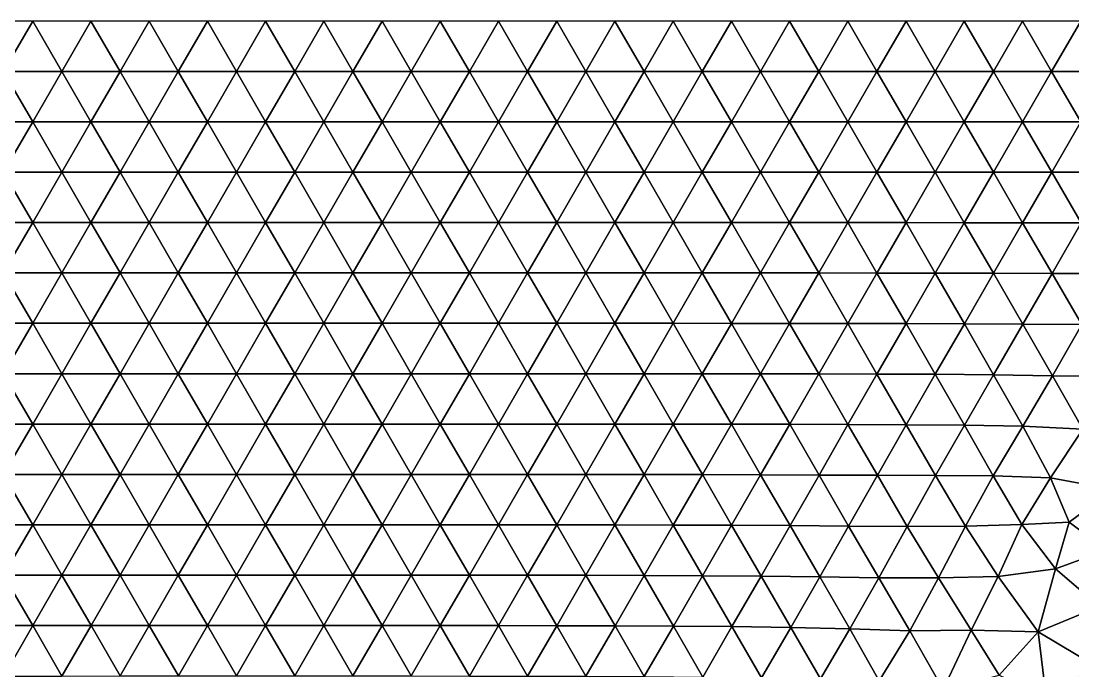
# Model space of a CAD drawing. Header units: metres. Extents: x 2 to 72, y -280 to 0.
# Drawn here: x 9.56 to 13.173, y -2.235 to 0 of the extents above; entities that cross this region are included whole.
import ezdxf

# ---------------------------------------------------------------- set-up
doc = ezdxf.new("R2010")
doc.units = ezdxf.units.M

msp = doc.modelspace()

# ---------------------------------------------------------------- linework, layer by layer
at = {"layer": 'layer', "color": 0}
for points in [[(9.6, 0), (9.4, 0), (9.5, -0.1732)], [(9.7, -0.1732), (9.6, 0), (9.5, -0.1732)], [(9.8, 0), (9.6, 0), (9.7, -0.1732)], [(9.9, -0.1732), (9.8, 0), (9.7, -0.1732)], [(10, 0), (9.8, 0), (9.9, -0.1732)], [(10.1, -0.1732), (10, 0), (9.9, -0.1732)], [(10.2, 0), (10, 0), (10.1, -0.1732)], [(10.3, -0.1732), (10.2, 0), (10.1, -0.1732)], [(10.4, 0), (10.2, 0), (10.3, -0.1732)], [(10.5, -0.1732), (10.4, 0), (10.3, -0.1732)], [(10.6, 0), (10.4, 0), (10.5, -0.1732)], [(10.7, -0.1732), (10.6, 0), (10.5, -0.1732)], [(10.8, 0), (10.6, 0), (10.7, -0.1732)], [(10.9, -0.1732), (10.8, 0), (10.7, -0.1732)], [(11, 0), (10.8, 0), (10.9, -0.1732)], [(11.1, -0.1732), (11, 0), (10.9, -0.1732)], [(11.2, 0), (11, 0), (11.1, -0.1732)], [(11.3, -0.1732), (11.2, 0), (11.1, -0.1732)], [(11.4, 0), (11.2, 0), (11.3, -0.1732)], [(11.5, -0.1732), (11.4, 0), (11.3, -0.1732)], [(11.6, 0), (11.4, 0), (11.5, -0.1732)], [(11.7, -0.17321), (11.6, 0), (11.5, -0.1732)], [(11.8, 0), (11.6, 0), (11.7, -0.17321)], [(11.9, -0.17321), (11.8, 0), (11.7, -0.17321)], [(12, 0), (11.8, 0), (11.9, -0.17321)], [(12.1, -0.17321), (12, 0), (11.9, -0.17321)], [(12.2, 0), (12, 0), (12.1, -0.17321)], [(12.3, -0.17322), (12.2, 0), (12.1, -0.17321)], [(12.4, 0), (12.2, 0), (12.3, -0.17322)], [(12.5, -0.17322), (12.4, 0), (12.3, -0.17322)], [(12.6, 0), (12.4, 0), (12.5, -0.17322)], [(12.7, -0.17324), (12.6, 0), (12.5, -0.17322)], [(12.8, 0), (12.6, 0), (12.7, -0.17324)], [(12.9001, -0.17327), (12.8, 0), (12.7, -0.17324)], [(13, 0), (12.8, 0), (12.9001, -0.17327)], [(13.1001, -0.1733), (13, 0), (12.9001, -0.17327)], [(13.2, 0), (13, 0), (13.1001, -0.1733)], [(13.3003, -0.17336), (13.2, 0), (13.1001, -0.1733)], [(9.6, -0.34641), (9.5, -0.1732), (9.4, -0.34641)], [(9.7, -0.1732), (9.5, -0.1732), (9.6, -0.34641)], [(9.8, -0.34641), (9.7, -0.1732), (9.6, -0.34641)], [(9.9, -0.1732), (9.7, -0.1732), (9.8, -0.34641)], [(10, -0.34641), (9.9, -0.1732), (9.8, -0.34641)], [(10.1, -0.1732), (9.9, -0.1732), (10, -0.34641)], [(10.2, -0.34641), (10.1, -0.1732), (10, -0.34641)], [(10.3, -0.1732), (10.1, -0.1732), (10.2, -0.34641)], [(10.4, -0.34641), (10.3, -0.1732), (10.2, -0.34641)], [(10.5, -0.1732), (10.3, -0.1732), (10.4, -0.34641)], [(10.6, -0.34641), (10.5, -0.1732), (10.4, -0.34641)], [(10.7, -0.1732), (10.5, -0.1732), (10.6, -0.34641)], [(10.8, -0.34641), (10.7, -0.1732), (10.6, -0.34641)], [(10.9, -0.1732), (10.7, -0.1732), (10.8, -0.34641)], [(11, -0.34641), (10.9, -0.1732), (10.8, -0.34641)], [(11.1, -0.1732), (10.9, -0.1732), (11, -0.34641)], [(11.2, -0.34641), (11.1, -0.1732), (11, -0.34641)], [(11.3, -0.1732), (11.1, -0.1732), (11.2, -0.34641)], [(11.4, -0.34641), (11.3, -0.1732), (11.2, -0.34641)], [(11.5, -0.1732), (11.3, -0.1732), (11.4, -0.34641)], [(11.6, -0.34641), (11.5, -0.1732), (11.4, -0.34641)], [(11.7, -0.17321), (11.5, -0.1732), (11.6, -0.34641)], [(11.8, -0.34641), (11.7, -0.17321), (11.6, -0.34641)], [(11.9, -0.17321), (11.7, -0.17321), (11.8, -0.34641)], [(12, -0.34642), (11.9, -0.17321), (11.8, -0.34641)], [(12.1, -0.17321), (11.9, -0.17321), (12, -0.34642)], [(12.2, -0.34643), (12.1, -0.17321), (12, -0.34642)], [(12.3, -0.17322), (12.1, -0.17321), (12.2, -0.34643)], [(12.4, -0.34644), (12.3, -0.17322), (12.2, -0.34643)], [(12.5, -0.17322), (12.3, -0.17322), (12.4, -0.34644)], [(12.6, -0.34648), (12.5, -0.17322), (12.4, -0.34644)], [(12.7, -0.17324), (12.5, -0.17322), (12.6, -0.34648)], [(12.8001, -0.34653), (12.7, -0.17324), (12.6, -0.34648)], [(12.9001, -0.17327), (12.7, -0.17324), (12.8001, -0.34653)], [(13.0002, -0.34659), (12.9001, -0.17327), (12.8001, -0.34653)], [(13.1001, -0.1733), (12.9001, -0.17327), (13.0002, -0.34659)], [(13.2004, -0.34667), (13.1001, -0.1733), (13.0002, -0.34659)], [(13.3003, -0.17336), (13.1001, -0.1733), (13.2004, -0.34667)], [(9.6, -0.34641), (9.4, -0.34641), (9.5, -0.51962)], [(9.7, -0.51962), (9.6, -0.34641), (9.5, -0.51962)], [(9.8, -0.34641), (9.6, -0.34641), (9.7, -0.51962)], [(9.9, -0.51962), (9.8, -0.34641), (9.7, -0.51962)], [(10, -0.34641), (9.8, -0.34641), (9.9, -0.51962)], [(10.1, -0.51962), (10, -0.34641), (9.9, -0.51962)], [(10.2, -0.34641), (10, -0.34641), (10.1, -0.51962)], [(10.3, -0.51962), (10.2, -0.34641), (10.1, -0.51962)], [(10.4, -0.34641), (10.2, -0.34641), (10.3, -0.51962)], [(10.5, -0.51962), (10.4, -0.34641), (10.3, -0.51962)], [(10.6, -0.34641), (10.4, -0.34641), (10.5, -0.51962)], [(10.7, -0.51962), (10.6, -0.34641), (10.5, -0.51962)], [(10.8, -0.34641), (10.6, -0.34641), (10.7, -0.51962)], [(10.9, -0.51962), (10.8, -0.34641), (10.7, -0.51962)], [(11, -0.34641), (10.8, -0.34641), (10.9, -0.51962)], [(11.1, -0.51962), (11, -0.34641), (10.9, -0.51962)], [(11.2, -0.34641), (11, -0.34641), (11.1, -0.51962)], [(11.3, -0.51962), (11.2, -0.34641), (11.1, -0.51962)], [(11.4, -0.34641), (11.2, -0.34641), (11.3, -0.51962)], [(11.5, -0.51962), (11.4, -0.34641), (11.3, -0.51962)], [(11.6, -0.34641), (11.4, -0.34641), (11.5, -0.51962)], [(11.7, -0.51962), (11.6, -0.34641), (11.5, -0.51962)], [(11.8, -0.34641), (11.6, -0.34641), (11.7, -0.51962)], [(11.9, -0.51963), (11.8, -0.34641), (11.7, -0.51962)], [(12, -0.34642), (11.8, -0.34641), (11.9, -0.51963)], [(12.1, -0.51964), (12, -0.34642), (11.9, -0.51963)], [(12.2, -0.34643), (12, -0.34642), (12.1, -0.51964)], [(12.3, -0.51966), (12.2, -0.34643), (12.1, -0.51964)], [(12.4, -0.34644), (12.2, -0.34643), (12.3, -0.51966)], [(12.5, -0.51971), (12.4, -0.34644), (12.3, -0.51966)], [(12.6, -0.34648), (12.4, -0.34644), (12.5, -0.51971)], [(12.7001, -0.5198), (12.6, -0.34648), (12.5, -0.51971)], [(12.8001, -0.34653), (12.6, -0.34648), (12.7001, -0.5198)], [(12.9002, -0.51993), (12.8001, -0.34653), (12.7001, -0.5198)], [(13.0002, -0.34659), (12.8001, -0.34653), (12.9002, -0.51993)], [(13.1005, -0.52006), (13.0002, -0.34659), (12.9002, -0.51993)], [(13.2004, -0.34667), (13.0002, -0.34659), (13.1005, -0.52006)], [(13.301, -0.52016), (13.2004, -0.34667), (13.1005, -0.52006)], [(9.6, -0.69282), (9.5, -0.51962), (9.4, -0.69282)], [(9.7, -0.51962), (9.5, -0.51962), (9.6, -0.69282)], [(9.8, -0.69282), (9.7, -0.51962), (9.6, -0.69282)], [(9.9, -0.51962), (9.7, -0.51962), (9.8, -0.69282)], [(10, -0.69282), (9.9, -0.51962), (9.8, -0.69282)], [(10.1, -0.51962), (9.9, -0.51962), (10, -0.69282)], [(10.2, -0.69282), (10.1, -0.51962), (10, -0.69282)], [(10.3, -0.51962), (10.1, -0.51962), (10.2, -0.69282)], [(10.4, -0.69282), (10.3, -0.51962), (10.2, -0.69282)], [(10.5, -0.51962), (10.3, -0.51962), (10.4, -0.69282)], [(10.6, -0.69282), (10.5, -0.51962), (10.4, -0.69282)], [(10.7, -0.51962), (10.5, -0.51962), (10.6, -0.69282)], [(10.8, -0.69282), (10.7, -0.51962), (10.6, -0.69282)], [(10.9, -0.51962), (10.7, -0.51962), (10.8, -0.69282)], [(11, -0.69282), (10.9, -0.51962), (10.8, -0.69282)], [(11.1, -0.51962), (10.9, -0.51962), (11, -0.69282)], [(11.2, -0.69282), (11.1, -0.51962), (11, -0.69282)], [(11.3, -0.51962), (11.1, -0.51962), (11.2, -0.69282)], [(11.4, -0.69282), (11.3, -0.51962), (11.2, -0.69282)], [(11.5, -0.51962), (11.3, -0.51962), (11.4, -0.69282)], [(11.6, -0.69283), (11.5, -0.51962), (11.4, -0.69282)], [(11.7, -0.51962), (11.5, -0.51962), (11.6, -0.69283)], [(11.8, -0.69283), (11.7, -0.51962), (11.6, -0.69283)], [(11.9, -0.51963), (11.7, -0.51962), (11.8, -0.69283)], [(12, -0.69285), (11.9, -0.51963), (11.8, -0.69283)], [(12.1, -0.51964), (11.9, -0.51963), (12, -0.69285)], [(12.2, -0.69289), (12.1, -0.51964), (12, -0.69285)], [(12.3, -0.51966), (12.1, -0.51964), (12.2, -0.69289)], [(12.4, -0.69296), (12.3, -0.51966), (12.2, -0.69289)], [(12.5, -0.51971), (12.3, -0.51966), (12.4, -0.69296)], [(12.6001, -0.69309), (12.5, -0.51971), (12.4, -0.69296)], [(12.7001, -0.5198), (12.5, -0.51971), (12.6001, -0.69309)], [(12.8002, -0.69332), (12.7001, -0.5198), (12.6001, -0.69309)], [(12.9002, -0.51993), (12.7001, -0.5198), (12.8002, -0.69332)], [(13.0007, -0.69359), (12.9002, -0.51993), (12.8002, -0.69332)], [(13.1005, -0.52006), (12.9002, -0.51993), (13.0007, -0.69359)], [(13.2014, -0.69375), (13.1005, -0.52006), (13.0007, -0.69359)], [(13.301, -0.52016), (13.1005, -0.52006), (13.2014, -0.69375)], [(9.6, -0.69282), (9.4, -0.69282), (9.5, -0.86603)], [(9.7, -0.86603), (9.6, -0.69282), (9.5, -0.86603)], [(9.8, -0.69282), (9.6, -0.69282), (9.7, -0.86603)], [(9.9, -0.86603), (9.8, -0.69282), (9.7, -0.86603)], [(10, -0.69282), (9.8, -0.69282), (9.9, -0.86603)], [(10.1, -0.86603), (10, -0.69282), (9.9, -0.86603)], [(10.2, -0.69282), (10, -0.69282), (10.1, -0.86603)], [(10.3, -0.86603), (10.2, -0.69282), (10.1, -0.86603)], [(10.4, -0.69282), (10.2, -0.69282), (10.3, -0.86603)], [(10.5, -0.86603), (10.4, -0.69282), (10.3, -0.86603)], [(10.6, -0.69282), (10.4, -0.69282), (10.5, -0.86603)], [(10.7, -0.86603), (10.6, -0.69282), (10.5, -0.86603)], [(10.8, -0.69282), (10.6, -0.69282), (10.7, -0.86603)], [(10.9, -0.86603), (10.8, -0.69282), (10.7, -0.86603)], [(11, -0.69282), (10.8, -0.69282), (10.9, -0.86603)], [(11.1, -0.86603), (11, -0.69282), (10.9, -0.86603)], [(11.2, -0.69282), (11, -0.69282), (11.1, -0.86603)], [(11.3, -0.86603), (11.2, -0.69282), (11.1, -0.86603)], [(11.4, -0.69282), (11.2, -0.69282), (11.3, -0.86603)], [(11.5, -0.86603), (11.4, -0.69282), (11.3, -0.86603)], [(11.6, -0.69283), (11.4, -0.69282), (11.5, -0.86603)], [(11.7, -0.86605), (11.6, -0.69283), (11.5, -0.86603)], [(11.8, -0.69283), (11.6, -0.69283), (11.7, -0.86605)], [(11.9, -0.86607), (11.8, -0.69283), (11.7, -0.86605)], [(12, -0.69285), (11.8, -0.69283), (11.9, -0.86607)], [(12.1, -0.86612), (12, -0.69285), (11.9, -0.86607)], [(12.2, -0.69289), (12, -0.69285), (12.1, -0.86612)], [(12.3, -0.86621), (12.2, -0.69289), (12.1, -0.86612)], [(12.4, -0.69296), (12.2, -0.69289), (12.3, -0.86621)], [(12.5001, -0.86639), (12.4, -0.69296), (12.3, -0.86621)], [(12.6001, -0.69309), (12.4, -0.69296), (12.5001, -0.86639)], [(12.7002, -0.86673), (12.6001, -0.69309), (12.5001, -0.86639)], [(12.8002, -0.69332), (12.6001, -0.69309), (12.7002, -0.86673)], [(12.9007, -0.86727), (12.8002, -0.69332), (12.7002, -0.86673)], [(13.0007, -0.69359), (12.8002, -0.69332), (12.9007, -0.86727)], [(13.1017, -0.86779), (13.0007, -0.69359), (12.9007, -0.86727)], [(13.2014, -0.69375), (13.0007, -0.69359), (13.1017, -0.86779)], [(13.3032, -0.86773), (13.2014, -0.69375), (13.1017, -0.86779)], [(9.6, -1.03923), (9.5, -0.86603), (9.4, -1.03923)], [(9.7, -0.86603), (9.5, -0.86603), (9.6, -1.03923)], [(9.8, -1.03923), (9.7, -0.86603), (9.6, -1.03923)], [(9.9, -0.86603), (9.7, -0.86603), (9.8, -1.03923)], [(10, -1.03923), (9.9, -0.86603), (9.8, -1.03923)], [(10.1, -0.86603), (9.9, -0.86603), (10, -1.03923)], [(10.2, -1.03923), (10.1, -0.86603), (10, -1.03923)], [(10.3, -0.86603), (10.1, -0.86603), (10.2, -1.03923)], [(10.4, -1.03923), (10.3, -0.86603), (10.2, -1.03923)], [(10.5, -0.86603), (10.3, -0.86603), (10.4, -1.03923)], [(10.6, -1.03923), (10.5, -0.86603), (10.4, -1.03923)], [(10.7, -0.86603), (10.5, -0.86603), (10.6, -1.03923)], [(10.8, -1.03923), (10.7, -0.86603), (10.6, -1.03923)], [(10.9, -0.86603), (10.7, -0.86603), (10.8, -1.03923)], [(11, -1.03923), (10.9, -0.86603), (10.8, -1.03923)], [(11.1, -0.86603), (10.9, -0.86603), (11, -1.03923)], [(11.2, -1.03923), (11.1, -0.86603), (11, -1.03923)], [(11.3, -0.86603), (11.1, -0.86603), (11.2, -1.03923)], [(11.4, -1.03924), (11.3, -0.86603), (11.2, -1.03923)], [(11.5, -0.86603), (11.3, -0.86603), (11.4, -1.03924)], [(11.6, -1.03926), (11.5, -0.86603), (11.4, -1.03924)], [(11.7, -0.86605), (11.5, -0.86603), (11.6, -1.03926)], [(11.8, -1.03929), (11.7, -0.86605), (11.6, -1.03926)], [(11.9, -0.86607), (11.7, -0.86605), (11.8, -1.03929)], [(12, -1.03936), (11.9, -0.86607), (11.8, -1.03929)], [(12.1, -0.86612), (11.9, -0.86607), (12, -1.03936)], [(12.2001, -1.03949), (12.1, -0.86612), (12, -1.03936)], [(12.3, -0.86621), (12.1, -0.86612), (12.2001, -1.03949)], [(12.4001, -1.03971), (12.3, -0.86621), (12.2001, -1.03949)], [(12.5001, -0.86639), (12.3, -0.86621), (12.4001, -1.03971)], [(12.6002, -1.04013), (12.5001, -0.86639), (12.4001, -1.03971)], [(12.7002, -0.86673), (12.5001, -0.86639), (12.6002, -1.04013)], [(12.8005, -1.04094), (12.7002, -0.86673), (12.6002, -1.04013)], [(12.9007, -0.86727), (12.7002, -0.86673), (12.8005, -1.04094)], [(13.0017, -1.04222), (12.9007, -0.86727), (12.8005, -1.04094)], [(13.1017, -0.86779), (12.9007, -0.86727), (13.0017, -1.04222)], [(13.2042, -1.04313), (13.1017, -0.86779), (13.0017, -1.04222)], [(13.3032, -0.86773), (13.1017, -0.86779), (13.2042, -1.04313)], [(9.6, -1.03923), (9.4, -1.03923), (9.5, -1.21244)], [(9.7, -1.21244), (9.6, -1.03923), (9.5, -1.21244)], [(9.8, -1.03923), (9.6, -1.03923), (9.7, -1.21244)], [(9.9, -1.21244), (9.8, -1.03923), (9.7, -1.21244)], [(10, -1.03923), (9.8, -1.03923), (9.9, -1.21244)], [(10.1, -1.21244), (10, -1.03923), (9.9, -1.21244)], [(10.2, -1.03923), (10, -1.03923), (10.1, -1.21244)], [(10.3, -1.21244), (10.2, -1.03923), (10.1, -1.21244)], [(10.4, -1.03923), (10.2, -1.03923), (10.3, -1.21244)], [(10.5, -1.21244), (10.4, -1.03923), (10.3, -1.21244)], [(10.6, -1.03923), (10.4, -1.03923), (10.5, -1.21244)], [(10.7, -1.21244), (10.6, -1.03923), (10.5, -1.21244)], [(10.8, -1.03923), (10.6, -1.03923), (10.7, -1.21244)], [(10.9, -1.21244), (10.8, -1.03923), (10.7, -1.21244)], [(11, -1.03923), (10.8, -1.03923), (10.9, -1.21244)], [(11.1, -1.21244), (11, -1.03923), (10.9, -1.21244)], [(11.2, -1.03923), (11, -1.03923), (11.1, -1.21244)], [(11.3, -1.21245), (11.2, -1.03923), (11.1, -1.21244)], [(11.4, -1.03924), (11.2, -1.03923), (11.3, -1.21245)], [(11.5, -1.21247), (11.4, -1.03924), (11.3, -1.21245)], [(11.6, -1.03926), (11.4, -1.03924), (11.5, -1.21247)], [(11.7, -1.21252), (11.6, -1.03926), (11.5, -1.21247)], [(11.8, -1.03929), (11.6, -1.03926), (11.7, -1.21252)], [(11.9001, -1.21262), (11.8, -1.03929), (11.7, -1.21252)], [(12, -1.03936), (11.8, -1.03929), (11.9001, -1.21262)], [(12.1001, -1.21279), (12, -1.03936), (11.9001, -1.21262)], [(12.2001, -1.03949), (12, -1.03936), (12.1001, -1.21279)], [(12.3002, -1.21309), (12.2001, -1.03949), (12.1001, -1.21279)], [(12.4001, -1.03971), (12.2001, -1.03949), (12.3002, -1.21309)], [(12.5002, -1.21356), (12.4001, -1.03971), (12.3002, -1.21309)], [(12.6002, -1.04013), (12.4001, -1.03971), (12.5002, -1.21356)], [(12.7003, -1.21444), (12.6002, -1.04013), (12.5002, -1.21356)], [(12.8005, -1.04094), (12.6002, -1.04013), (12.7003, -1.21444)], [(12.901, -1.21628), (12.8005, -1.04094), (12.7003, -1.21444)], [(13.0017, -1.04222), (12.8005, -1.04094), (12.901, -1.21628)], [(13.1037, -1.21948), (13.0017, -1.04222), (12.901, -1.21628)], [(13.2042, -1.04313), (13.0017, -1.04222), (13.1037, -1.21948)], [(13.3099, -1.22103), (13.2042, -1.04313), (13.1037, -1.21948)], [(9.6, -1.38564), (9.5, -1.21244), (9.4, -1.38564)], [(9.7, -1.21244), (9.5, -1.21244), (9.6, -1.38564)], [(9.8, -1.38564), (9.7, -1.21244), (9.6, -1.38564)], [(9.9, -1.21244), (9.7, -1.21244), (9.8, -1.38564)], [(10, -1.38564), (9.9, -1.21244), (9.8, -1.38564)], [(10.1, -1.21244), (9.9, -1.21244), (10, -1.38564)], [(10.2, -1.38564), (10.1, -1.21244), (10, -1.38564)], [(10.3, -1.21244), (10.1, -1.21244), (10.2, -1.38564)], [(10.4, -1.38564), (10.3, -1.21244), (10.2, -1.38564)], [(10.5, -1.21244), (10.3, -1.21244), (10.4, -1.38564)], [(10.6, -1.38564), (10.5, -1.21244), (10.4, -1.38564)], [(10.7, -1.21244), (10.5, -1.21244), (10.6, -1.38564)], [(10.8, -1.38564), (10.7, -1.21244), (10.6, -1.38564)], [(10.9, -1.21244), (10.7, -1.21244), (10.8, -1.38564)], [(11, -1.38565), (10.9, -1.21244), (10.8, -1.38564)], [(11.1, -1.21244), (10.9, -1.21244), (11, -1.38565)], [(11.2, -1.38566), (11.1, -1.21244), (11, -1.38565)], [(11.3, -1.21245), (11.1, -1.21244), (11.2, -1.38566)], [(11.4, -1.38568), (11.3, -1.21245), (11.2, -1.38566)], [(11.5, -1.21247), (11.3, -1.21245), (11.4, -1.38568)], [(11.6, -1.38575), (11.5, -1.21247), (11.4, -1.38568)], [(11.7, -1.21252), (11.5, -1.21247), (11.6, -1.38575)], [(11.8001, -1.38588), (11.7, -1.21252), (11.6, -1.38575)], [(11.9001, -1.21262), (11.7, -1.21252), (11.8001, -1.38588)], [(12.0002, -1.38612), (11.9001, -1.21262), (11.8001, -1.38588)], [(12.1001, -1.21279), (11.9001, -1.21262), (12.0002, -1.38612)], [(12.2004, -1.38653), (12.1001, -1.21279), (12.0002, -1.38612)], [(12.3002, -1.21309), (12.1001, -1.21279), (12.2004, -1.38653)], [(12.4006, -1.38712), (12.3002, -1.21309), (12.2004, -1.38653)], [(12.5002, -1.21356), (12.3002, -1.21309), (12.4006, -1.38712)], [(12.6006, -1.38793), (12.5002, -1.21356), (12.4006, -1.38712)], [(12.7003, -1.21444), (12.5002, -1.21356), (12.6006, -1.38793)], [(12.8004, -1.38941), (12.7003, -1.21444), (12.6006, -1.38793)], [(12.901, -1.21628), (12.7003, -1.21444), (12.8004, -1.38941)], [(13.0009, -1.39336), (12.901, -1.21628), (12.8004, -1.38941)], [(13.1037, -1.21948), (12.901, -1.21628), (13.0009, -1.39336)], [(13.2072, -1.40308), (13.1037, -1.21948), (13.0009, -1.39336)], [(13.3099, -1.22103), (13.1037, -1.21948), (13.2072, -1.40308)], [(9.6, -1.38564), (9.4, -1.38564), (9.50001, -1.55885)], [(9.70001, -1.55885), (9.6, -1.38564), (9.50001, -1.55885)], [(9.8, -1.38564), (9.6, -1.38564), (9.70001, -1.55885)], [(9.90001, -1.55885), (9.8, -1.38564), (9.70001, -1.55885)], [(10, -1.38564), (9.8, -1.38564), (9.90001, -1.55885)], [(10.1, -1.55885), (10, -1.38564), (9.90001, -1.55885)], [(10.2, -1.38564), (10, -1.38564), (10.1, -1.55885)], [(10.3, -1.55885), (10.2, -1.38564), (10.1, -1.55885)], [(10.4, -1.38564), (10.2, -1.38564), (10.3, -1.55885)], [(10.5, -1.55885), (10.4, -1.38564), (10.3, -1.55885)], [(10.6, -1.38564), (10.4, -1.38564), (10.5, -1.55885)], [(10.7, -1.55885), (10.6, -1.38564), (10.5, -1.55885)], [(10.8, -1.38564), (10.6, -1.38564), (10.7, -1.55885)], [(10.9, -1.55885), (10.8, -1.38564), (10.7, -1.55885)], [(11, -1.38565), (10.8, -1.38564), (10.9, -1.55885)], [(11.1, -1.55886), (11, -1.38565), (10.9, -1.55885)], [(11.2, -1.38566), (11, -1.38565), (11.1, -1.55886)], [(11.3, -1.5589), (11.2, -1.38566), (11.1, -1.55886)], [(11.4, -1.38568), (11.2, -1.38566), (11.3, -1.5589)], [(11.5001, -1.55897), (11.4, -1.38568), (11.3, -1.5589)], [(11.6, -1.38575), (11.4, -1.38568), (11.5001, -1.55897)], [(11.7001, -1.55914), (11.6, -1.38575), (11.5001, -1.55897)], [(11.8001, -1.38588), (11.6, -1.38575), (11.7001, -1.55914)], [(11.9003, -1.55947), (11.8001, -1.38588), (11.7001, -1.55914)], [(12.0002, -1.38612), (11.8001, -1.38588), (11.9003, -1.55947)], [(12.1006, -1.56004), (12.0002, -1.38612), (11.9003, -1.55947)], [(12.2004, -1.38653), (12.0002, -1.38612), (12.1006, -1.56004)], [(12.3011, -1.56087), (12.2004, -1.38653), (12.1006, -1.56004)], [(12.4006, -1.38712), (12.2004, -1.38653), (12.3011, -1.56087)], [(12.5016, -1.56182), (12.4006, -1.38712), (12.3011, -1.56087)], [(12.6006, -1.38793), (12.4006, -1.38712), (12.5016, -1.56182)], [(12.7016, -1.5626), (12.6006, -1.38793), (12.5016, -1.56182)], [(12.8004, -1.38941), (12.6006, -1.38793), (12.7016, -1.5626)], [(12.8998, -1.56372), (12.8004, -1.38941), (12.7016, -1.5626)], [(13.0009, -1.39336), (12.8004, -1.38941), (12.8998, -1.56372)], [(13.0958, -1.57064), (13.0009, -1.39336), (12.8998, -1.56372)], [(13.2072, -1.40308), (13.0009, -1.39336), (13.0958, -1.57064)], [(13.3116, -1.61113), (13.2072, -1.40308), (13.0958, -1.57064)], [(9.60002, -1.73207), (9.50001, -1.55885), (9.40002, -1.73207)], [(9.70001, -1.55885), (9.50001, -1.55885), (9.60002, -1.73207)], [(9.80002, -1.73207), (9.70001, -1.55885), (9.60002, -1.73207)], [(9.90001, -1.55885), (9.70001, -1.55885), (9.80002, -1.73207)], [(10, -1.73206), (9.90001, -1.55885), (9.80002, -1.73207)], [(10.1, -1.55885), (9.90001, -1.55885), (10, -1.73206)], [(10.2, -1.73206), (10.1, -1.55885), (10, -1.73206)], [(10.3, -1.55885), (10.1, -1.55885), (10.2, -1.73206)], [(10.4, -1.73206), (10.3, -1.55885), (10.2, -1.73206)], [(10.5, -1.55885), (10.3, -1.55885), (10.4, -1.73206)], [(10.6, -1.73206), (10.5, -1.55885), (10.4, -1.73206)], [(10.7, -1.55885), (10.5, -1.55885), (10.6, -1.73206)], [(10.8, -1.73206), (10.7, -1.55885), (10.6, -1.73206)], [(10.9, -1.55885), (10.7, -1.55885), (10.8, -1.73206)], [(11, -1.73207), (10.9, -1.55885), (10.8, -1.73206)], [(11.1, -1.55886), (10.9, -1.55885), (11, -1.73207)], [(11.2, -1.73211), (11.1, -1.55886), (11, -1.73207)], [(11.3, -1.5589), (11.1, -1.55886), (11.2, -1.73211)], [(11.4001, -1.7322), (11.3, -1.5589), (11.2, -1.73211)], [(11.5001, -1.55897), (11.3, -1.5589), (11.4001, -1.7322)], [(11.6001, -1.7324), (11.5001, -1.55897), (11.4001, -1.7322)], [(11.7001, -1.55914), (11.5001, -1.55897), (11.6001, -1.7324)], [(11.8004, -1.73281), (11.7001, -1.55914), (11.6001, -1.7324)], [(11.9003, -1.55947), (11.7001, -1.55914), (11.8004, -1.73281)], [(12.0008, -1.73356), (11.9003, -1.55947), (11.8004, -1.73281)], [(12.1006, -1.56004), (11.9003, -1.55947), (12.0008, -1.73356)], [(12.2016, -1.73476), (12.1006, -1.56004), (12.0008, -1.73356)], [(12.3011, -1.56087), (12.1006, -1.56004), (12.2016, -1.73476)], [(12.4029, -1.73632), (12.3011, -1.56087), (12.2016, -1.73476)], [(12.5016, -1.56182), (12.3011, -1.56087), (12.4029, -1.73632)], [(12.6044, -1.73743), (12.5016, -1.56182), (12.4029, -1.73632)], [(12.7016, -1.5626), (12.5016, -1.56182), (12.6044, -1.73743)], [(12.8047, -1.73653), (12.7016, -1.5626), (12.6044, -1.73743)], [(12.8998, -1.56372), (12.7016, -1.5626), (12.8047, -1.73653)], [(12.998, -1.73107), (12.8998, -1.56372), (12.8047, -1.73653)], [(13.0958, -1.57064), (12.8998, -1.56372), (12.998, -1.73107)], [(13.0958, -1.57064), (12.998, -1.73107), (13.1604, -1.72302)], [(13.3116, -1.61113), (13.0958, -1.57064), (13.1604, -1.72302)], [(13.2883, -1.81906), (13.3116, -1.61113), (13.1604, -1.72302)], [(9.60002, -1.73207), (9.40002, -1.73207), (9.50005, -1.90529)], [(9.70005, -1.90529), (9.60002, -1.73207), (9.50005, -1.90529)], [(9.80002, -1.73207), (9.60002, -1.73207), (9.70005, -1.90529)], [(9.90005, -1.90528), (9.80002, -1.73207), (9.70005, -1.90529)], [(10, -1.73206), (9.80002, -1.73207), (9.90005, -1.90528)], [(10.1001, -1.90528), (10, -1.73206), (9.90005, -1.90528)], [(10.2, -1.73206), (10, -1.73206), (10.1001, -1.90528)], [(10.3, -1.90528), (10.2, -1.73206), (10.1001, -1.90528)], [(10.4, -1.73206), (10.2, -1.73206), (10.3, -1.90528)], [(10.5, -1.90527), (10.4, -1.73206), (10.3, -1.90528)], [(10.6, -1.73206), (10.4, -1.73206), (10.5, -1.90527)], [(10.7, -1.90527), (10.6, -1.73206), (10.5, -1.90527)], [(10.8, -1.73206), (10.6, -1.73206), (10.7, -1.90527)], [(10.9, -1.90528), (10.8, -1.73206), (10.7, -1.90527)], [(11, -1.73207), (10.8, -1.73206), (10.9, -1.90528)], [(11.1, -1.90532), (11, -1.73207), (10.9, -1.90528)], [(11.2, -1.73211), (11, -1.73207), (11.1, -1.90532)], [(11.3, -1.90541), (11.2, -1.73211), (11.1, -1.90532)], [(11.4001, -1.7322), (11.2, -1.73211), (11.3, -1.90541)], [(11.5001, -1.90564), (11.4001, -1.7322), (11.3, -1.90541)], [(11.6001, -1.7324), (11.4001, -1.7322), (11.5001, -1.90564)], [(11.7004, -1.90613), (11.6001, -1.7324), (11.5001, -1.90564)], [(11.8004, -1.73281), (11.6001, -1.7324), (11.7004, -1.90613)], [(11.9009, -1.90703), (11.8004, -1.73281), (11.7004, -1.90613)], [(12.0008, -1.73356), (11.8004, -1.73281), (11.9009, -1.90703)], [(12.1019, -1.90856), (12.0008, -1.73356), (11.9009, -1.90703)], [(12.2016, -1.73476), (12.0008, -1.73356), (12.1019, -1.90856)], [(12.998, -1.73107), (12.8047, -1.73653), (12.9167, -1.91004)], [(13.113, -1.88285), (12.998, -1.73107), (12.9167, -1.91004)], [(13.1604, -1.72302), (12.998, -1.73107), (13.113, -1.88285)], [(13.2883, -1.81906), (13.1604, -1.72302), (13.113, -1.88285)], [(12.3037, -1.9109), (12.2016, -1.73476), (12.1019, -1.90856)], [(12.4029, -1.73632), (12.2016, -1.73476), (12.3037, -1.9109)], [(12.5067, -1.91386), (12.4029, -1.73632), (12.3037, -1.9109)], [(12.6044, -1.73743), (12.4029, -1.73632), (12.5067, -1.91386)], [(12.7112, -1.91468), (12.6044, -1.73743), (12.5067, -1.91386)], [(12.8047, -1.73653), (12.6044, -1.73743), (12.7112, -1.91468)], [(12.9167, -1.91004), (12.8047, -1.73653), (12.7112, -1.91468)], [(13.2648, -2.01234), (13.2883, -1.81906), (13.113, -1.88285)], [(9.60011, -2.07853), (9.50005, -1.90529), (9.4001, -2.07854)], [(9.70005, -1.90529), (9.50005, -1.90529), (9.60011, -2.07853)], [(9.80012, -2.07852), (9.70005, -1.90529), (9.60011, -2.07853)], [(9.90005, -1.90528), (9.70005, -1.90529), (9.80012, -2.07852)], [(10.0001, -2.07851), (9.90005, -1.90528), (9.80012, -2.07852)], [(10.1001, -1.90528), (9.90005, -1.90528), (10.0001, -2.07851)], [(10.2001, -2.07851), (10.1001, -1.90528), (10.0001, -2.07851)], [(10.3, -1.90528), (10.1001, -1.90528), (10.2001, -2.07851)], [(10.4001, -2.0785), (10.3, -1.90528), (10.2001, -2.07851)], [(10.5, -1.90527), (10.3, -1.90528), (10.4001, -2.0785)], [(10.6001, -2.0785), (10.5, -1.90527), (10.4001, -2.0785)], [(10.7, -1.90527), (10.5, -1.90527), (10.6001, -2.0785)], [(10.8001, -2.0785), (10.7, -1.90527), (10.6001, -2.0785)], [(10.9, -1.90528), (10.7, -1.90527), (10.8001, -2.0785)], [(11, -2.07853), (10.9, -1.90528), (10.8001, -2.0785)], [(11.1, -1.90532), (10.9, -1.90528), (11, -2.07853)], [(11.2, -2.07862), (11.1, -1.90532), (11, -2.07853)], [(11.3, -1.90541), (11.1, -1.90532), (11.2, -2.07862)], [(11.4001, -2.07886), (11.3, -1.90541), (11.2, -2.07862)], [(11.5001, -1.90564), (11.3, -1.90541), (11.4001, -2.07886)], [(11.6003, -2.07941), (11.5001, -1.90564), (11.4001, -2.07886)], [(11.7004, -1.90613), (11.5001, -1.90564), (11.6003, -2.07941)], [(11.8009, -2.08045), (11.7004, -1.90613), (11.6003, -2.07941)], [(11.9009, -1.90703), (11.7004, -1.90613), (11.8009, -2.08045)], [(12.002, -2.08218), (11.9009, -1.90703), (11.8009, -2.08045)], [(12.1019, -1.90856), (11.9009, -1.90703), (12.002, -2.08218)], [(12.2038, -2.08485), (12.1019, -1.90856), (12.002, -2.08218)], [(12.3037, -1.9109), (12.1019, -1.90856), (12.2038, -2.08485)], [(12.4067, -2.08913), (12.3037, -1.9109), (12.2038, -2.08485)], [(12.5067, -1.91386), (12.3037, -1.9109), (12.4067, -2.08913)], [(12.6136, -2.09634), (12.5067, -1.91386), (12.4067, -2.08913)], [(12.7112, -1.91468), (12.5067, -1.91386), (12.6136, -2.09634)], [(12.8234, -2.09474), (12.7112, -1.91468), (12.6136, -2.09634)], [(12.9167, -1.91004), (12.7112, -1.91468), (12.8234, -2.09474)], [(13.0536, -2.09957), (12.9167, -1.91004), (12.8234, -2.09474)], [(13.0536, -2.09957), (13.113, -1.88285), (12.9167, -1.91004)], [(13.0536, -2.09957), (13.2648, -2.01234), (13.113, -1.88285)], [(13.2559, -2.2198), (13.2648, -2.01234), (13.0536, -2.09957)], [(9.60011, -2.07853), (9.4001, -2.07854), (9.50023, -2.25183)], [(9.70025, -2.25181), (9.60011, -2.07853), (9.50023, -2.25183)], [(9.80012, -2.07852), (9.60011, -2.07853), (9.70025, -2.25181)], [(9.90025, -2.25178), (9.80012, -2.07852), (9.70025, -2.25181)], [(10.0001, -2.07851), (9.80012, -2.07852), (9.90025, -2.25178)], [(10.1002, -2.25176), (10.0001, -2.07851), (9.90025, -2.25178)], [(10.2001, -2.07851), (10.0001, -2.07851), (10.1002, -2.25176)], [(10.3002, -2.25175), (10.2001, -2.07851), (10.1002, -2.25176)], [(10.4001, -2.0785), (10.2001, -2.07851), (10.3002, -2.25175)], [(10.5002, -2.25174), (10.4001, -2.0785), (10.3002, -2.25175)], [(10.6001, -2.0785), (10.4001, -2.0785), (10.5002, -2.25174)], [(10.7001, -2.25174), (10.6001, -2.0785), (10.5002, -2.25174)], [(10.8001, -2.0785), (10.6001, -2.0785), (10.7001, -2.25174)], [(10.9001, -2.25175), (10.8001, -2.0785), (10.7001, -2.25174)], [(11, -2.07853), (10.8001, -2.0785), (10.9001, -2.25175)], [(11.1001, -2.25182), (11, -2.07853), (10.9001, -2.25175)], [(11.2, -2.07862), (11, -2.07853), (11.1001, -2.25182)], [(11.3001, -2.25205), (11.2, -2.07862), (11.1001, -2.25182)], [(11.4001, -2.07886), (11.2, -2.07862), (11.3001, -2.25205)], [(11.5002, -2.25262), (11.4001, -2.07886), (11.3001, -2.25205)], [(11.6003, -2.07941), (11.4001, -2.07886), (11.5002, -2.25262)], [(11.7007, -2.25378), (11.6003, -2.07941), (11.5002, -2.25262)], [(11.8009, -2.08045), (11.6003, -2.07941), (11.7007, -2.25378)], [(11.9019, -2.25577), (11.8009, -2.08045), (11.7007, -2.25378)], [(12.002, -2.08218), (11.8009, -2.08045), (11.9019, -2.25577)], [(12.1038, -2.25851), (12.002, -2.08218), (11.9019, -2.25577)], [(12.2038, -2.08485), (12.002, -2.08218), (12.1038, -2.25851)], [(12.306, -2.26208), (12.2038, -2.08485), (12.1038, -2.25851)], [(12.4067, -2.08913), (12.2038, -2.08485), (12.306, -2.26208)], [(12.5074, -2.26853), (12.4067, -2.08913), (12.306, -2.26208)], [(12.6136, -2.09634), (12.4067, -2.08913), (12.5074, -2.26853)], [(12.8234, -2.09474), (12.6136, -2.09634), (12.7276, -2.29814)], [(12.9196, -2.24928), (12.8234, -2.09474), (12.7276, -2.29814)], [(12.9196, -2.24928), (13.0536, -2.09957), (12.8234, -2.09474)], [(12.7276, -2.29814), (12.6136, -2.09634), (12.5074, -2.26853)], [(13.0817, -2.32585), (13.0536, -2.09957), (12.9196, -2.24928)], [(13.0817, -2.32585), (13.2559, -2.2198), (13.0536, -2.09957)], [(13.2607, -2.42813), (13.2559, -2.2198), (13.0817, -2.32585)]]:
    msp.add_3dface(points, dxfattribs=at)

doc.saveas('drawing.dxf')
